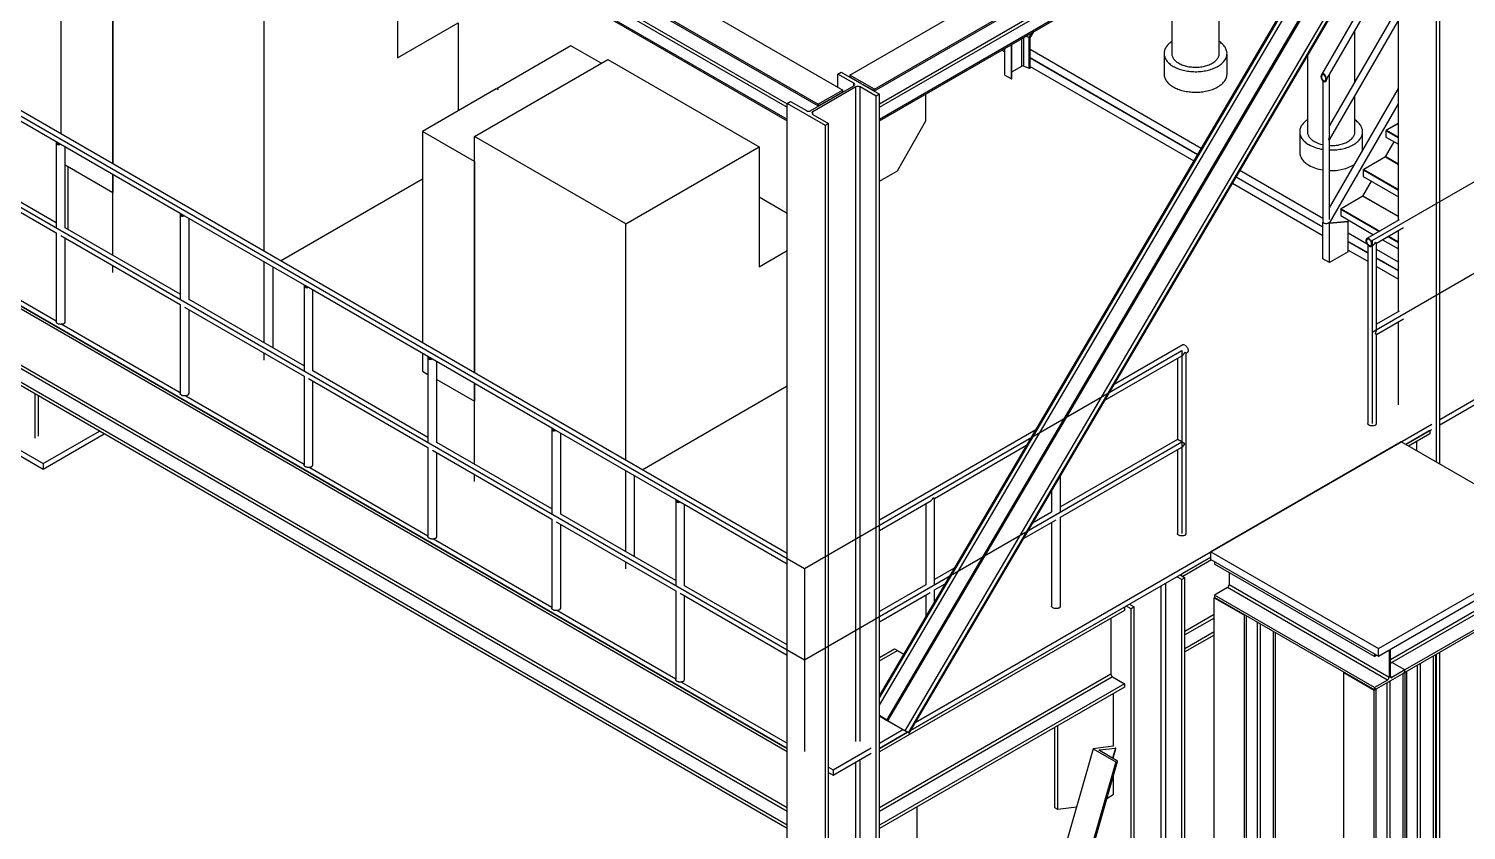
# Model space of a CAD drawing. Header units: inches. Extents: x 5 to 1254, y 17 to 852.
# Drawn here: x 278 to 547.8, y 346 to 496.3 of the extents above; entities that cross this region are included whole.
import ezdxf

# ---------------------------------------------------------------- set-up
doc = ezdxf.new("R2010")
doc.units = ezdxf.units.IN
doc.header["$LTSCALE"] = 13.5
doc.header["$MEASUREMENT"] = 0

msp = doc.modelspace()

# ---------------------------------------------------------------- linework, layer by layer
at = {"color": 7, "linetype": 'Continuous', "lineweight": 25}
for p, q in [((168.77, 636.07), (430.75, 484.83)), ((164.18, 633.42), (426.15, 482.18)), ((164.18, 633.09), (426.15, 481.86)), ((166.39, 628.87), (420.34, 482.27)), ((165.07, 626.76), (420.34, 479.39)), ((165.07, 626.43), (420.34, 479.06)), ((166.11, 628.38), (420.34, 481.61)), ((432.1, 487.65), (536, 547.63)), ((420.34, 397.88), (168.51, 543.26)), ((436.69, 485), (540.59, 544.98)), ((436.69, 484.67), (540.59, 544.65)), ((542.23, 415), (542.23, 544.44)), ((542.84, 414.65), (542.84, 544.79)), ((437.63, 482.27), (538.38, 540.43)), ((437.63, 481.61), (538.67, 539.94)), ((437.63, 479.39), (540.59, 538.83)), ((437.63, 479.06), (540.59, 538.5)), ((437.63, 369.44), (535.04, 534.94)), ((437.63, 370.81), (534.14, 534.78)), ((437.63, 371.21), (533.78, 534.57)), ((439.03, 366.62), (537.29, 533.57)), ((439.25, 366.49), (537.52, 533.43)), ((442.48, 364.63), (540.74, 531.57)), ((443.08, 364.27), (541.34, 531.22)), ((443.2, 364.2), (541.47, 531.14)), ((535.07, 460.4), (535.07, 520.27)), ((284, 516.27), (284, 476.6)), ((501.44, 491.7), (501.44, 515.9)), ((293.74, 470.97), (293.74, 515.31)), ((347.19, 513.38), (347.19, 490.87)), ((535.07, 512.77), (520.66, 487.81)), ((293.74, 510.65), (293.74, 470.97)), ((492.52, 510.75), (492.52, 491.7)), ((522.15, 487.77), (535.07, 510.14)), ((165.07, 508.65), (420.34, 361.29)), ((420.34, 361.29), (165.07, 508.65)), ((420.34, 360.67), (165.07, 508.04)), ((535.07, 500.52), (522.16, 478.17)), ((420.34, 350.16), (166.32, 496.8)), ((322.14, 454.58), (322.14, 498.91)), ((347.19, 490.87), (358.55, 497.43)), ((358.55, 497.43), (358.55, 480.93)), ((522.15, 475.52), (535.07, 497.89)), ((420.34, 346.91), (165.07, 494.28)), ((420.34, 349.5), (166.03, 496.31)), ((464.35, 489.33), (464.35, 494.49)), ((464.73, 489.34), (464.73, 494.71)), ((465.16, 494.96), (465.74, 494.68)), ((465.74, 494.68), (465.16, 494.96)), ((465.74, 494.68), (466.27, 495.6)), ((465.74, 488.93), (465.74, 494.68)), ((465.88, 494.65), (466.5, 495.73)), ((465.88, 494.65), (465.95, 494.66)), ((465.95, 494.66), (465.88, 494.65)), ((465.88, 488.93), (465.88, 494.65)), ((465.95, 494.66), (466.6, 495.79)), ((465.95, 488.97), (465.95, 494.66)), ((526.9, 486.36), (526.9, 495.98)), ((420.34, 346.3), (165.07, 493.67)), ((379.72, 493.15), (365.87, 485.16)), ((385.42, 489.86), (379.72, 493.15)), ((460.64, 492.35), (461.18, 492.04)), ((461.18, 487.65), (461.18, 492.66)), ((462.41, 486.93), (462.41, 493.37)), ((462.48, 486.97), (462.48, 493.41)), ((462.51, 487.02), (462.51, 493.43)), ((498.07, 473.9), (465.95, 492.44)), ((491.08, 491.7), (491.08, 487.84)), ((502.89, 487.84), (502.89, 491.7)), ((517.98, 491.24), (517.98, 477.01)), ((361.62, 476.12), (386.68, 490.58)), ((386.68, 490.58), (415.07, 474.19)), ((462.51, 488.26), (464.35, 489.33)), ((464.73, 489.34), (465.74, 488.93)), ((465.88, 488.93), (465.95, 488.97)), ((465.95, 490.92), (497.4, 472.76)), ((497.35, 472.68), (465.95, 490.81)), ((465.95, 489.29), (496.68, 471.55)), ((260.7, 488.12), (283.13, 475.18)), ((429.86, 487.84), (430.46, 488.19)), ((432.83, 486.12), (429.86, 487.84)), ((429.86, 485.35), (429.86, 487.84)), ((430.46, 488.19), (437.63, 484.05)), ((432.1, 487.65), (432.1, 487.32)), ((436.69, 485), (432.1, 487.65)), ((432.1, 487.32), (434.03, 486.21)), ((432.83, 485.63), (432.83, 486.12)), ((434.7, 485.74), (434.77, 485.78)), ((434.77, 485.78), (436.69, 484.67)), ((461.18, 487.65), (462.41, 486.93)), ((462.41, 486.93), (462.48, 486.97)), ((520.85, 486.57), (520.85, 460.2)), ((521.42, 486.5), (521.62, 486.84)), ((522.16, 476.63), (522.16, 487.78)), ((365.73, 485.08), (351.88, 477.08)), ((366.01, 484.92), (365.73, 485.08)), ((366.15, 485), (365.87, 485.16)), ((365.87, 485.16), (365.87, 485)), ((366.01, 484.92), (366.15, 485)), ((424.77, 480.98), (432.83, 485.63)), ((433.2, 485.42), (425.13, 480.77)), ((430.75, 484.83), (426.15, 482.18)), ((428.82, 483.39), (430.75, 484.51)), ((429.86, 483.91), (429.86, 483.99)), ((430.75, 484.51), (430.75, 484.83)), ((433.2, 362.64), (433.2, 485.42)), ((437.02, 483.7), (434.04, 485.42)), ((434.04, 362.64), (434.04, 485.42)), ((436.69, 484.67), (436.69, 485)), ((437.63, 484.05), (437.02, 483.7)), ((437.02, 206.97), (437.02, 483.7)), ((437.63, 207.32), (437.63, 484.05)), ((446.33, 479.08), (446.33, 484.09)), ((522.16, 462.77), (535.07, 485.12)), ((526.9, 477.01), (526.9, 483.73)), ((420.34, 482.35), (420.95, 482.7)), ((420.34, 205.61), (420.34, 482.35)), ((427.51, 478.21), (420.34, 482.35)), ((420.95, 482.7), (423.93, 480.98)), ((425.13, 480.28), (425.13, 480.77)), ((426.15, 481.86), (428.08, 482.97)), ((426.15, 482.18), (426.15, 481.86)), ((428.08, 482.97), (428.15, 482.93)), ((522.13, 459.84), (535.07, 482.26)), ((425.13, 480.28), (428.11, 478.56)), ((428.11, 478.56), (427.51, 478.21)), ((427.51, 201.48), (427.51, 478.21)), ((428.11, 201.83), (428.11, 478.56)), ((441.03, 469.69), (446.33, 479.08)), ((535.07, 478.61), (532.79, 477.29)), ((535.07, 478.59), (532.82, 477.29)), ((283.13, 475.18), (283.13, 458.99)), ((283.13, 475.18), (283.96, 474.7)), ((361.62, 471.46), (351.88, 477.08)), ((351.88, 477.08), (351.88, 437.41)), ((390.02, 459.73), (361.62, 476.12)), ((361.62, 431.78), (361.62, 476.12)), ((516.53, 477.01), (516.53, 473.15)), ((522.16, 460.58), (522.16, 475.54)), ((528.34, 473.47), (528.34, 477.01)), ((532.65, 472.3), (534.28, 475.11)), ((532.73, 477.24), (532.75, 477.26)), ((532.73, 477.24), (532.73, 476.01)), ((532.73, 477.24), (532.77, 477.22)), ((532.73, 476.01), (535.07, 474.66)), ((532.75, 477.26), (532.78, 477.24)), ((532.77, 477.24), (532.77, 477.27)), ((532.79, 477.26), (532.77, 477.27)), ((532.77, 477.22), (535.07, 475.9)), ((532.82, 477.29), (535.07, 475.99)), ((283.13, 459.95), (261.53, 472.42)), ((283.96, 474.7), (306.39, 461.75)), ((284.79, 458.99), (284.79, 474.22)), ((390.02, 459.73), (415.07, 474.19)), ((415.07, 474.19), (415.07, 451.69)), ((532.63, 472.3), (528.54, 469.93)), ((532.66, 472.29), (528.57, 469.93)), ((532.66, 472.29), (535.07, 470.9)), ((535.07, 470.92), (532.69, 472.3)), ((260.7, 470.98), (283.13, 458.03)), ((284.79, 470.81), (293.74, 465.64)), ((285.39, 458.65), (285.39, 470.46)), ((361.62, 471.46), (361.62, 431.78)), ((437.63, 467.73), (441.03, 469.69)), ((520.85, 460.75), (505.31, 469.72)), ((528.48, 469.88), (528.5, 469.89)), ((528.48, 469.88), (528.48, 468.64)), ((528.48, 469.88), (528.52, 469.86)), ((528.5, 469.89), (528.53, 469.88)), ((528.52, 469.88), (528.52, 469.91)), ((528.54, 469.9), (528.52, 469.91)), ((528.52, 469.86), (535.07, 466.08)), ((528.57, 469.93), (535.07, 466.18)), ((293.74, 469.05), (293.74, 465.64)), ((293.74, 453.82), (293.74, 469.05)), ((325.22, 452.8), (351.88, 468.18)), ((503.93, 467.36), (520.89, 457.57)), ((520.89, 459.09), (504.59, 468.5)), ((504.64, 468.58), (520.89, 459.21)), ((528.4, 464.94), (530.03, 467.75)), ((528.48, 468.64), (535.07, 464.84)), ((415.07, 464.8), (420.34, 461.76)), ((528.38, 464.94), (524.29, 462.57)), ((528.41, 464.93), (524.32, 462.57)), ((528.41, 464.93), (535.07, 461.09)), ((535.07, 461.11), (528.44, 464.94)), ((306.39, 461.75), (306.39, 445.56)), ((306.39, 461.75), (307.22, 461.27)), ((524.23, 462.52), (524.25, 462.53)), ((524.23, 462.52), (524.23, 461.28)), ((524.23, 462.52), (524.27, 462.5)), ((524.25, 462.53), (524.28, 462.52)), ((524.27, 462.52), (524.27, 462.55)), ((524.29, 462.54), (524.27, 462.55)), ((524.27, 462.5), (531.49, 458.33)), ((524.32, 462.57), (531.57, 458.38)), ((306.39, 446.52), (284.79, 458.99)), ((307.22, 461.27), (329.64, 448.33)), ((308.05, 445.56), (308.05, 460.8)), ((390.02, 415.39), (390.02, 459.73)), ((520.89, 453.18), (520.89, 460.07)), ((521.97, 459.93), (522.13, 459.84)), ((522.13, 459.84), (521.97, 459.93)), ((522.13, 459.84), (525.66, 460.19)), ((525.66, 460.19), (522.13, 459.84)), ((522.13, 452.46), (522.13, 459.84)), ((524.23, 461.28), (530.42, 457.71)), ((525.66, 460.19), (525.78, 460.39)), ((525.66, 454.5), (525.66, 460.19)), ((535.22, 460.48), (529.14, 456.98)), ((530.98, 456.12), (536.05, 459.04)), ((283.13, 458.03), (283.13, 441.36)), ((283.96, 457.55), (306.39, 444.61)), ((284.79, 441.36), (284.79, 457.07)), ((529.2, 455.92), (525.66, 457.97)), ((525.66, 456.45), (529.32, 454.34)), ((529.32, 454.23), (525.66, 456.34)), ((530.98, 439.93), (530.98, 456.12)), ((532.08, 456.75), (535.07, 455.03)), ((533.15, 457.37), (535.07, 456.27)), ((533.23, 457.42), (535.07, 456.36)), ((535.07, 443.25), (535.07, 458.48)), ((260.94, 454.33), (283.13, 441.52)), ((415.07, 451.69), (420.34, 454.73)), ((525.66, 454.5), (522.13, 452.46)), ((525.66, 454.82), (529.32, 452.71)), ((529.32, 455.78), (529.32, 422.3)), ((529.97, 455.54), (530.15, 455.64)), ((535.07, 452.54), (530.98, 454.9)), ((530.98, 453.38), (535.07, 451.02)), ((293.74, 450.59), (293.74, 451.91)), ((322.14, 437.43), (322.14, 452.66)), ((323.81, 436.47), (323.81, 451.7)), ((522.13, 452.46), (520.89, 453.18)), ((535.07, 450.9), (530.98, 453.27)), ((530.98, 451.75), (535.07, 449.39)), ((329.64, 448.33), (329.64, 432.14)), ((329.64, 448.33), (330.47, 447.85)), ((329.64, 433.1), (308.05, 445.56)), ((330.47, 447.85), (352.9, 434.9)), ((331.3, 432.14), (331.3, 447.37)), ((306.39, 444.61), (306.39, 427.94)), ((307.22, 444.13), (329.64, 431.18)), ((308.05, 427.94), (308.05, 443.65)), ((535.22, 443.33), (530.98, 440.89)), ((284.19, 440.9), (306.39, 428.09)), ((530.98, 438.97), (536.05, 441.9)), ((535.07, 425.79), (535.07, 441.33)), ((530.98, 422.3), (530.98, 438.97)), ((322.14, 434.19), (322.14, 435.51)), ((351.88, 435.49), (351.88, 432.08)), ((352.9, 434.9), (352.9, 418.71)), ((352.9, 434.9), (353.73, 434.42)), ((479.97, 426.67), (494.41, 435.01)), ((494.58, 437.02), (481.68, 429.58)), ((493.58, 434.53), (493.58, 419.3)), ((493.58, 434.53), (493.58, 419.3)), ((495.24, 435.49), (495.41, 435.59)), ((495.24, 401.67), (495.24, 435.49)), ((495.24, 401.67), (495.24, 435.49)), ((352.9, 419.67), (331.3, 432.14)), ((351.88, 432.08), (352.9, 431.49)), ((353.73, 434.42), (376.15, 421.48)), ((354.56, 418.71), (354.56, 433.95)), ((329.64, 431.18), (329.64, 414.51)), ((330.47, 430.7), (352.9, 417.76)), ((331.3, 414.51), (331.3, 430.22)), ((354.56, 430.53), (361.62, 426.45)), ((361.62, 429.87), (361.62, 426.45)), ((361.62, 414.64), (361.62, 429.87)), ((393.1, 413.61), (420.34, 429.33)), ((279.19, 419.56), (279.19, 427.79)), ((279.79, 419.91), (279.79, 427.44)), ((307.45, 427.48), (329.64, 414.67)), ((542.84, 423.04), (550.85, 427.67)), ((542.84, 422.02), (550.85, 426.65)), ((263.7, 424.55), (280.67, 414.75)), ((263.7, 423.53), (280.67, 413.73)), ((376.15, 421.48), (376.15, 405.29)), ((376.15, 421.48), (376.98, 421)), ((376.98, 421), (399.41, 408.05)), ((466.98, 421.09), (437.63, 404.14)), ((444.38, 366.21), (541.33, 422.18)), ((536.45, 418.34), (541.33, 421.16)), ((540.98, 420.95), (536.45, 418.34)), ((540.98, 420.95), (540.98, 420.34)), ((280.67, 414.75), (291.22, 420.84)), ((280.67, 413.73), (292.1, 420.33)), ((376.15, 406.25), (354.56, 418.71)), ((377.81, 405.29), (377.81, 420.52)), ((493.58, 419.3), (471.63, 406.62)), ((535.57, 418.85), (499.83, 398.22)), ((567.03, 400.68), (535.57, 418.85)), ((540.98, 420.34), (536.98, 418.03)), ((538.46, 418.88), (538.46, 417.18)), ((352.9, 417.76), (352.9, 401.09)), ((353.73, 417.28), (376.15, 404.33)), ((354.56, 401.09), (354.56, 416.8)), ((448.01, 408.22), (465.28, 418.19)), ((471.63, 404.71), (494.41, 417.86)), ((493.58, 417.38), (493.58, 401.67)), ((493.58, 417.38), (493.58, 401.67)), ((280.67, 414.75), (280.67, 413.73)), ((330.71, 414.05), (352.9, 401.24)), ((390.02, 398.24), (390.02, 413.47)), ((361.62, 411.4), (361.62, 412.72)), ((391.69, 397.28), (391.69, 412.51)), ((471.63, 405.67), (471.63, 412.49)), ((399.41, 408.05), (399.41, 391.86)), ((399.41, 408.05), (400.24, 407.57)), ((400.24, 407.57), (420.34, 395.97)), ((437.63, 402.23), (447.18, 407.74)), ((448.01, 392.03), (448.01, 408.22)), ((469.97, 409.67), (469.97, 405.67)), ((399.41, 392.82), (377.81, 405.29)), ((401.07, 391.86), (401.07, 407.1)), ((446.35, 407.26), (446.35, 392.03)), ((469.97, 405.67), (466.4, 403.6)), ((376.15, 404.33), (376.15, 387.66)), ((376.98, 403.85), (399.41, 390.91)), ((377.81, 387.66), (377.81, 403.37)), ((464.69, 400.7), (470.8, 404.23)), ((469.97, 403.75), (469.97, 388.04)), ((471.63, 388.04), (471.63, 404.71)), ((353.96, 400.63), (376.15, 387.82)), ((531.3, 380.05), (567.03, 400.68)), ((443.47, 364.66), (499.83, 397.2)), ((499.83, 397.2), (494.44, 394.09)), ((500.01, 396.69), (494.62, 393.58)), ((499.83, 398.22), (531.3, 380.05)), ((499.83, 396.79), (499.83, 398.22)), ((499.83, 396.79), (531.3, 378.62)), ((531.3, 378.62), (567.03, 399.25)), ((390.02, 395.01), (390.02, 396.33)), ((451.7, 395.12), (448.01, 392.99)), ((494.44, 393.68), (494.44, 394.09)), ((500.54, 396.38), (500.54, 395.92)), ((530.59, 378.58), (500.54, 395.92)), ((503.27, 394.35), (503.27, 392)), ((420.34, 380.74), (401.07, 391.86)), ((446.35, 392.03), (437.63, 387)), ((448.01, 391.07), (449.99, 392.21)), ((490.56, 241.8), (490.56, 391.84)), ((491.41, 241.8), (491.41, 392.33)), ((494.38, 393.02), (493.49, 393.53)), ((494.09, 393.88), (494.99, 393.36)), ((494.99, 393.36), (494.38, 393.02)), ((494.38, 240.09), (494.38, 393.02)), ((494.99, 240.43), (494.99, 393.36)), ((502.98, 391.51), (500.54, 390.1)), ((533.04, 374.16), (502.98, 391.51)), ((533.32, 374.65), (503.27, 392)), ((560.64, 393.58), (533.57, 377.95)), ((558.2, 391.51), (533.86, 377.46)), ((399.41, 390.91), (399.41, 374.24)), ((400.24, 390.43), (420.34, 378.82)), ((401.07, 374.24), (401.07, 389.95)), ((437.63, 385.08), (447.18, 390.59)), ((446.35, 390.12), (446.35, 386.04)), ((448.01, 388.86), (448.01, 391.07)), ((500.48, 389.61), (500.54, 389.64)), ((500.48, 389.61), (506.18, 386.31)), ((500.48, 243.54), (500.48, 389.61)), ((530.59, 372.75), (500.54, 390.1)), ((500.54, 390.1), (500.54, 389.64)), ((530.59, 372.3), (500.54, 389.64)), ((560.64, 390.1), (536.3, 376.05)), ((560.64, 389.64), (536.3, 375.59)), ((377.22, 387.2), (399.41, 374.39)), ((483.62, 387.22), (437.63, 360.67)), ((483.62, 387.84), (443.47, 364.66)), ((483.62, 387.84), (483.62, 387.22)), ((484.87, 387.52), (483.97, 388.04)), ((484.58, 388.39), (485.47, 387.87)), ((485.47, 387.87), (484.87, 387.52)), ((484.87, 234.59), (484.87, 387.52)), ((485.47, 234.94), (485.47, 387.87)), ((500.48, 386.44), (494.99, 383.27)), ((506.18, 386.31), (506.25, 386.35)), ((506.18, 240.24), (506.18, 386.31)), ((506.58, 240.47), (506.58, 386.16)), ((481.09, 385.77), (481.09, 375.25)), ((500.48, 385.79), (494.99, 382.62)), ((500.48, 383.2), (494.99, 380.03)), ((508.61, 244.79), (508.61, 384.99)), ((509.18, 244.79), (509.18, 384.66)), ((511.62, 243.38), (511.62, 383.25)), ((500.48, 382.59), (494.99, 379.42)), ((512.02, 243.61), (512.02, 383.02)), ((437.63, 378.37), (440.5, 380.02)), ((437.63, 377.76), (441.03, 379.72)), ((440.5, 380.02), (441.03, 379.72)), ((441.03, 379.72), (442.2, 378.99)), ((530.59, 379.03), (530.59, 378.58)), ((530.59, 378.58), (530.99, 378.8)), ((531.3, 378.62), (531.3, 380.05)), ((533.32, 379.79), (533.32, 374.65)), ((533.57, 374.8), (533.57, 379.94)), ((541.67, 260.73), (541.67, 378.69)), ((542.07, 260.96), (542.07, 378.92)), ((542.23, 267.71), (542.23, 379.02)), ((542.84, 268.06), (542.84, 379.36)), ((481.09, 375.25), (437.63, 350.16)), ((524.89, 375.59), (524.82, 375.55)), ((524.82, 229.48), (524.82, 375.55)), ((524.82, 375.55), (530.53, 372.26)), ((530.59, 372.3), (536.3, 375.59)), ((533.86, 377.46), (533.57, 377.29)), ((536.3, 376.05), (533.86, 377.46)), ((536.3, 376.05), (533.86, 377.46)), ((536.3, 376.05), (533.86, 374.64)), ((536.36, 375.63), (535.97, 375.4)), ((535.97, 229.33), (535.97, 375.4)), ((536.3, 375.59), (536.3, 376.05)), ((536.3, 375.59), (536.3, 376.05)), ((536.36, 229.56), (536.36, 375.63)), ((536.63, 257.82), (536.63, 375.78)), ((538.66, 262.14), (538.66, 376.96)), ((539.23, 262.14), (539.23, 377.28)), ((400.47, 373.78), (420.34, 362.31)), ((481.38, 374.76), (437.63, 349.5)), ((483.62, 373.47), (437.63, 346.91)), ((483.62, 372.85), (437.63, 346.3)), ((481.38, 374.76), (483.62, 373.47)), ((483.62, 373.47), (483.62, 372.85)), ((530.92, 372.49), (530.53, 372.26)), ((533.04, 374.16), (530.59, 372.75)), ((530.59, 372.75), (530.59, 372.3)), ((530.92, 226.42), (530.92, 372.49)), ((532.96, 230.74), (532.96, 373.66)), ((533.52, 230.74), (533.52, 373.99)), ((533.86, 374.64), (533.57, 374.8)), ((481.55, 371.66), (481.55, 361.72)), ((530.53, 226.19), (530.53, 372.26)), ((439.03, 366.62), (437.63, 367.48)), ((437.63, 367.46), (438.96, 366.65)), ((437.63, 362.31), (442.05, 364.86)), ((437.63, 361.29), (442.93, 364.35)), ((442.93, 364.35), (437.63, 361.29)), ((438.96, 366.65), (443.2, 364.2)), ((442.48, 364.63), (439.25, 366.49)), ((470.59, 350.16), (470.59, 365.33)), ((471.12, 349.86), (471.12, 365.64)), ((443.2, 364.2), (443.08, 364.27)), ((481.55, 361.72), (477.78, 361.27)), ((428.98, 357.32), (436.12, 361.44)), ((428.98, 356.3), (436.12, 360.42)), ((434.04, 208.69), (434.04, 359.22)), ((477.78, 361.27), (438.08, 222.42)), ((442.61, 220.06), (482.32, 358.9)), ((477.78, 361.27), (482.02, 358.82)), ((478.93, 361.04), (478.91, 360.96)), ((478.93, 361.04), (481.93, 361.4)), ((482.16, 359.08), (478.94, 360.94)), ((481.93, 361.4), (481.39, 359.53)), ((481.49, 359.47), (482.01, 361.3)), ((481.55, 359.7), (481.55, 359.43)), ((428.11, 357.82), (428.98, 357.32)), ((428.11, 356.8), (428.98, 356.3)), ((428.98, 357.32), (428.98, 356.3)), ((433.2, 208.69), (433.2, 358.73)), ((482.02, 358.82), (442.32, 219.97)), ((482.19, 358.84), (442.49, 219.99)), ((481.55, 356.23), (481.55, 352.61)), ((482.02, 358.82), (482.19, 358.84)), ((481.55, 352.61), (480.31, 351.9)), ((444.74, 334.62), (444.74, 350.41)), ((471.12, 349.86), (470.59, 350.16)), ((474.65, 350.3), (471.12, 349.86))]:
    msp.add_line(p, q, dxfattribs=at)
at = {"color": 7, "linetype": 'Continuous'}
for p, q in [((167.68, 542.78), (423.56, 395.07)), ((167.68, 525.64), (423.56, 377.92)), ((530.15, 456.6), (593.28, 493.04)), ((530.15, 439.45), (593.28, 475.89)), ((530.15, 456.6), (530.15, 422.3)), ((423.56, 395.07), (494.41, 435.97)), ((494.41, 435.97), (494.41, 401.67)), ((423.56, 377.92), (494.41, 418.82)), ((423.56, 395.07), (423.56, 360.77))]:
    msp.add_line(p, q, dxfattribs=at)
at = {"color": 7, "linetype": 'Continuous', "lineweight": 25, "flags": 128}
for points in [[(492.52, 493.94), (492.52, 493.93), (492.33, 493.8), (492.16, 493.67), (492, 493.53), (491.86, 493.39), (491.72, 493.25), (491.6, 493.1), (491.49, 492.95), (491.39, 492.79), (491.3, 492.64), (491.23, 492.48), (491.17, 492.32), (491.13, 492.15), (491.1, 491.99), (491.08, 491.82), (491.08, 491.66), (491.09, 491.5), (491.11, 491.33), (491.15, 491.17), (491.2, 491.01), (491.27, 490.85), (491.34, 490.69), (491.44, 490.53), (491.54, 490.38), (491.66, 490.23), (491.79, 490.08), (491.93, 489.94), (492.08, 489.8), (492.25, 489.66), (492.42, 489.53), (492.61, 489.41), (492.81, 489.29)], [(492.81, 489.29), (493.01, 489.18), (493.23, 489.07), (493.45, 488.97), (493.69, 488.87), (493.93, 488.78), (494.18, 488.7), (494.43, 488.63), (494.69, 488.56), (494.96, 488.5), (495.23, 488.45), (495.5, 488.4), (495.78, 488.36), (496.06, 488.33), (496.34, 488.31), (496.63, 488.3), (496.91, 488.29), (497.2, 488.29), (497.48, 488.3), (497.77, 488.32), (498.05, 488.35), (498.33, 488.38), (498.6, 488.42), (498.88, 488.47), (499.14, 488.53), (499.41, 488.59), (499.66, 488.66), (499.92, 488.74), (500.16, 488.83), (500.4, 488.92), (500.62, 489.02), (500.85, 489.12), (501.06, 489.23), (501.26, 489.35), (501.45, 489.47), (501.63, 489.6), (501.8, 489.73), (501.96, 489.87), (502.11, 490.01), (502.24, 490.15), (502.37, 490.3), (502.48, 490.45), (502.58, 490.61), (502.66, 490.77), (502.73, 490.93), (502.79, 491.09), (502.84, 491.25), (502.87, 491.41), (502.88, 491.58), (502.89, 491.74), (502.88, 491.91), (502.85, 492.07), (502.82, 492.23), (502.76, 492.4), (502.7, 492.56), (502.62, 492.72), (502.53, 492.87), (502.43, 493.02), (502.31, 493.18), (502.18, 493.32), (502.04, 493.46), (501.88, 493.6), (501.72, 493.74), (501.54, 493.87), (501.44, 493.94)], [(492.52, 491.7), (492.52, 491.68), (492.53, 491.54), (492.56, 491.4), (492.59, 491.26), (492.64, 491.12), (492.7, 490.98), (492.78, 490.84), (492.87, 490.71), (492.97, 490.58), (493.09, 490.45), (493.21, 490.33), (493.35, 490.21), (493.5, 490.09), (493.66, 489.99), (493.83, 489.88)], [(493.83, 489.88), (494.01, 489.78), (494.2, 489.69), (494.4, 489.6), (494.6, 489.52), (494.82, 489.45), (495.04, 489.39), (495.26, 489.33), (495.49, 489.28), (495.73, 489.23), (495.97, 489.19), (496.21, 489.17), (496.46, 489.15), (496.7, 489.13), (496.95, 489.13), (497.2, 489.13), (497.45, 489.14), (497.69, 489.16), (497.94, 489.19), (498.18, 489.22), (498.41, 489.26), (498.65, 489.31), (498.87, 489.37), (499.09, 489.43), (499.31, 489.51), (499.52, 489.58), (499.72, 489.67), (499.91, 489.76), (500.09, 489.86), (500.26, 489.96), (500.43, 490.07), (500.58, 490.18), (500.72, 490.3), (500.85, 490.42), (500.97, 490.55), (501.07, 490.68), (501.16, 490.81), (501.24, 490.94), (501.31, 491.08), (501.36, 491.22), (501.4, 491.36), (501.43, 491.5), (501.44, 491.65), (501.44, 491.7)], [(491.08, 487.84), (491.08, 487.8), (491.09, 487.64), (491.11, 487.47), (491.15, 487.31), (491.2, 487.15), (491.27, 486.99), (491.34, 486.83), (491.44, 486.67), (491.54, 486.52), (491.66, 486.37), (491.79, 486.22), (491.93, 486.08), (492.08, 485.94), (492.25, 485.81), (492.42, 485.68), (492.61, 485.55), (492.81, 485.43)], [(492.81, 485.43), (493.01, 485.32), (493.23, 485.21), (493.45, 485.11), (493.69, 485.01), (493.93, 484.93), (494.18, 484.84), (494.43, 484.77), (494.69, 484.7), (494.96, 484.64), (495.23, 484.59), (495.5, 484.54), (495.78, 484.51), (496.06, 484.48), (496.34, 484.45), (496.63, 484.44), (496.91, 484.43), (497.2, 484.44), (497.48, 484.45), (497.77, 484.46), (498.05, 484.49), (498.33, 484.52), (498.6, 484.57), (498.88, 484.61), (499.14, 484.67), (499.41, 484.73), (499.66, 484.81), (499.92, 484.88), (500.16, 484.97), (500.4, 485.06), (500.62, 485.16), (500.85, 485.26), (501.06, 485.38), (501.26, 485.49), (501.45, 485.61), (501.63, 485.74), (501.8, 485.87), (501.96, 486.01), (502.11, 486.15), (502.24, 486.3), (502.37, 486.44), (502.48, 486.6), (502.58, 486.75), (502.66, 486.91), (502.73, 487.07), (502.79, 487.23), (502.84, 487.39), (502.87, 487.56), (502.88, 487.72), (502.89, 487.84)], [(517.98, 479.24), (517.97, 479.24), (517.79, 479.11), (517.62, 478.98), (517.46, 478.84), (517.31, 478.7), (517.18, 478.55), (517.05, 478.41), (516.94, 478.25), (516.84, 478.1), (516.76, 477.94), (516.69, 477.78), (516.63, 477.62), (516.59, 477.46), (516.55, 477.29), (516.54, 477.13), (516.53, 476.96), (516.54, 476.8), (516.57, 476.64), (516.61, 476.47), (516.66, 476.31), (516.72, 476.15), (516.8, 475.99), (516.89, 475.84), (517, 475.68), (517.11, 475.53), (517.24, 475.39), (517.38, 475.24), (517.54, 475.1), (517.7, 474.97), (517.88, 474.84), (518.07, 474.71), (518.26, 474.6)], [(522.16, 473.6), (522.37, 473.6), (522.65, 473.6), (522.94, 473.61), (523.22, 473.63), (523.5, 473.65), (523.78, 473.69), (524.06, 473.73), (524.33, 473.78), (524.6, 473.83), (524.86, 473.9), (525.12, 473.97), (525.37, 474.05), (525.62, 474.13), (525.85, 474.22), (526.08, 474.32), (526.3, 474.43), (526.51, 474.54), (526.71, 474.65), (526.91, 474.78), (527.09, 474.9), (527.26, 475.04), (527.42, 475.17), (527.56, 475.31), (527.7, 475.46), (527.82, 475.61), (527.93, 475.76), (528.03, 475.91), (528.12, 476.07), (528.19, 476.23), (528.25, 476.39), (528.29, 476.55), (528.32, 476.72), (528.34, 476.88), (528.34, 477.05), (528.33, 477.21), (528.31, 477.38), (528.27, 477.54), (528.22, 477.7), (528.16, 477.86), (528.08, 478.02), (527.99, 478.18), (527.88, 478.33), (527.76, 478.48), (527.63, 478.63), (527.49, 478.77), (527.34, 478.91), (527.17, 479.04), (527, 479.17), (526.9, 479.24)], [(517.98, 477.01), (517.98, 476.99), (517.99, 476.85), (518.01, 476.7), (518.05, 476.56), (518.1, 476.42), (518.16, 476.28), (518.24, 476.15), (518.33, 476.01), (518.43, 475.88), (518.54, 475.76), (518.67, 475.63), (518.81, 475.51), (518.96, 475.4), (519.12, 475.29), (519.29, 475.19)], [(522.16, 474.44), (522.41, 474.43), (522.66, 474.44), (522.9, 474.45), (523.15, 474.46), (523.39, 474.49), (523.63, 474.53), (523.87, 474.57), (524.1, 474.62), (524.33, 474.67), (524.55, 474.74), (524.77, 474.81), (524.97, 474.89), (525.17, 474.97), (525.36, 475.06), (525.55, 475.16), (525.72, 475.26), (525.88, 475.37), (526.03, 475.48), (526.18, 475.6), (526.31, 475.72), (526.42, 475.85), (526.53, 475.98), (526.62, 476.11), (526.7, 476.25), (526.77, 476.39), (526.82, 476.53), (526.86, 476.67), (526.88, 476.81), (526.9, 476.95), (526.9, 477.01)], [(516.53, 473.15), (516.53, 473.11), (516.54, 472.94), (516.57, 472.78), (516.61, 472.61), (516.66, 472.45), (516.72, 472.29), (516.8, 472.13), (516.89, 471.98), (517, 471.82), (517.11, 471.67), (517.24, 471.53), (517.38, 471.38), (517.54, 471.25), (517.7, 471.11), (517.88, 470.98), (518.07, 470.86), (518.26, 470.74)], [(520.85, 460.2), (520.85, 460.19), (520.86, 460.14), (520.88, 460.08), (520.92, 460.03), (520.96, 459.98), (521.02, 459.94), (521.1, 459.9), (521.17, 459.87), (521.26, 459.85), (521.35, 459.83), (521.45, 459.82), (521.54, 459.82), (521.64, 459.83), (521.73, 459.84), (521.82, 459.86), (521.9, 459.89), (521.97, 459.93)], [(529.56, 455.58), (529.64, 455.54), (529.71, 455.51), (529.78, 455.5), (529.85, 455.5), (529.92, 455.51), (529.97, 455.54), (530.02, 455.58), (530.07, 455.62), (530.1, 455.68), (530.13, 455.75), (530.14, 455.83), (530.15, 455.92), (530.14, 456.01), (530.13, 456.1), (530.1, 456.2), (530.07, 456.3), (530.02, 456.4), (529.97, 456.5), (529.92, 456.59), (529.85, 456.67), (529.78, 456.75), (529.71, 456.82), (529.64, 456.88), (529.56, 456.93), (529.48, 456.97), (529.41, 457), (529.33, 457.01), (529.27, 457.01), (529.2, 457), (529.14, 456.98), (529.09, 456.94), (529.05, 456.89), (529.02, 456.83), (528.99, 456.76), (528.98, 456.68), (528.97, 456.6), (528.98, 456.5), (528.99, 456.41), (529.02, 456.31), (529.05, 456.21), (529.09, 456.11), (529.14, 456.02), (529.2, 455.93), (529.27, 455.84), (529.33, 455.76), (529.41, 455.69), (529.48, 455.63), (529.56, 455.58)], [(529.56, 455.69), (529.63, 455.66), (529.7, 455.64), (529.76, 455.63), (529.82, 455.63), (529.88, 455.65), (529.93, 455.67), (529.97, 455.71), (530, 455.77), (530.03, 455.83), (530.04, 455.9), (530.05, 455.97), (530.04, 456.06), (530.03, 456.14), (530, 456.23), (529.97, 456.32), (529.93, 456.41), (529.88, 456.5), (529.82, 456.58), (529.76, 456.65), (529.7, 456.72), (529.63, 456.77), (529.56, 456.82), (529.49, 456.85), (529.42, 456.88), (529.36, 456.89), (529.3, 456.88), (529.24, 456.87), (529.19, 456.84), (529.15, 456.8), (529.12, 456.75), (529.09, 456.69), (529.08, 456.62), (529.07, 456.54), (529.08, 456.46), (529.09, 456.37), (529.12, 456.28), (529.15, 456.19), (529.19, 456.1), (529.24, 456.02), (529.3, 455.93), (529.36, 455.86), (529.42, 455.8), (529.49, 455.74), (529.56, 455.69)], [(284.55, 441.02), (284.47, 440.98), (284.38, 440.95), (284.28, 440.92), (284.18, 440.9), (284.07, 440.89), (283.96, 440.88), (283.85, 440.89), (283.75, 440.9), (283.64, 440.92), (283.55, 440.95), (283.46, 440.98), (283.37, 441.02), (283.3, 441.07), (283.24, 441.12), (283.19, 441.18), (283.16, 441.24), (283.14, 441.3), (283.13, 441.36)], [(495, 436.98), (495.08, 436.93), (495.15, 436.87), (495.22, 436.8), (495.29, 436.72), (495.36, 436.64), (495.41, 436.55), (495.46, 436.45), (495.51, 436.35), (495.54, 436.25), (495.57, 436.15), (495.58, 436.06), (495.59, 435.97), (495.58, 435.88), (495.57, 435.8), (495.54, 435.73), (495.51, 435.67), (495.46, 435.62), (495.41, 435.59), (495.41, 435.59)], [(307.8, 427.6), (307.72, 427.56), (307.63, 427.52), (307.53, 427.5), (307.43, 427.48), (307.32, 427.46), (307.22, 427.46), (307.11, 427.46), (307, 427.48), (306.9, 427.5), (306.8, 427.52), (306.71, 427.56), (306.63, 427.6), (306.56, 427.65), (306.5, 427.7), (306.45, 427.75), (306.41, 427.81), (306.39, 427.88), (306.39, 427.94)], [(530.73, 421.96), (530.65, 421.92), (530.56, 421.89), (530.46, 421.86), (530.36, 421.84), (530.25, 421.83), (530.15, 421.82), (530.04, 421.83), (529.93, 421.84), (529.83, 421.86), (529.73, 421.89), (529.64, 421.92), (529.56, 421.96), (529.49, 422.01), (529.43, 422.06), (529.38, 422.12), (529.34, 422.18), (529.32, 422.24), (529.32, 422.3)], [(331.06, 414.17), (330.98, 414.13), (330.89, 414.1), (330.79, 414.07), (330.69, 414.05), (330.58, 414.04), (330.47, 414.03), (330.36, 414.04), (330.26, 414.05), (330.15, 414.07), (330.06, 414.1), (329.97, 414.13), (329.88, 414.17), (329.81, 414.22), (329.75, 414.27), (329.7, 414.33), (329.67, 414.39), (329.65, 414.45), (329.64, 414.51)], [(354.31, 400.75), (354.23, 400.71), (354.14, 400.67), (354.04, 400.65), (353.94, 400.63), (353.84, 400.61), (353.73, 400.61), (353.62, 400.61), (353.51, 400.63), (353.41, 400.65), (353.31, 400.67), (353.22, 400.71), (353.14, 400.75), (353.07, 400.8), (353.01, 400.85), (352.96, 400.9), (352.93, 400.96), (352.9, 401.03), (352.9, 401.09)], [(495, 401.33), (494.92, 401.29), (494.83, 401.26), (494.73, 401.23), (494.63, 401.21), (494.52, 401.2), (494.41, 401.19), (494.3, 401.2), (494.2, 401.21), (494.09, 401.23), (494, 401.26), (493.91, 401.29), (493.83, 401.33), (493.75, 401.38), (493.69, 401.43), (493.65, 401.49), (493.61, 401.55), (493.59, 401.61), (493.58, 401.67)], [(495, 401.33), (494.92, 401.29), (494.83, 401.26), (494.73, 401.23), (494.63, 401.21), (494.52, 401.2), (494.41, 401.19), (494.3, 401.2), (494.2, 401.21), (494.09, 401.23), (494, 401.26), (493.91, 401.29), (493.83, 401.33), (493.75, 401.38), (493.69, 401.43), (493.65, 401.49), (493.61, 401.55), (493.59, 401.61), (493.58, 401.67)], [(377.57, 387.32), (377.49, 387.28), (377.4, 387.25), (377.3, 387.22), (377.2, 387.2), (377.09, 387.19), (376.98, 387.18), (376.87, 387.19), (376.77, 387.2), (376.66, 387.22), (376.57, 387.25), (376.48, 387.28), (376.4, 387.32), (376.32, 387.37), (376.26, 387.42), (376.22, 387.48), (376.18, 387.54), (376.16, 387.6), (376.15, 387.66)], [(471.38, 387.7), (471.3, 387.66), (471.21, 387.62), (471.11, 387.6), (471.01, 387.58), (470.9, 387.56), (470.8, 387.56), (470.69, 387.56), (470.58, 387.58), (470.48, 387.6), (470.38, 387.62), (470.29, 387.66), (470.21, 387.7), (470.14, 387.75), (470.08, 387.8), (470.03, 387.86), (469.99, 387.91), (469.97, 387.98), (469.97, 388.04)], [(400.82, 373.9), (400.74, 373.86), (400.65, 373.82), (400.56, 373.8), (400.45, 373.78), (400.35, 373.76), (400.24, 373.76), (400.13, 373.76), (400.02, 373.78), (399.92, 373.8), (399.82, 373.82), (399.73, 373.86), (399.65, 373.9), (399.58, 373.95), (399.52, 374), (399.47, 374.05), (399.44, 374.11), (399.41, 374.18), (399.41, 374.24)], [(478.94, 360.94), (478.91, 360.96), (478.9, 360.97), (478.89, 360.99), (478.88, 361), (478.88, 361.01), (478.89, 361.02), (478.91, 361.03), (478.93, 361.04)], [(482.19, 358.84), (482.24, 358.85), (482.28, 358.86), (482.31, 358.88), (482.32, 358.91), (482.31, 358.94), (482.3, 358.97), (482.27, 359.01), (482.22, 359.05), (482.16, 359.08)]]:
    msp.add_lwpolyline(points, dxfattribs=at)
at = {"color": 7, "linetype": 'Continuous', "lineweight": 25}
for centre, radius, start, end in [((464.56, 488.92), 0.453, 68.375, 117.0962), ((465.8, 489.09), 0.172, 248.375, 297.0962), ((432.74, 485.88), 0.264, 291.6744, 68.3256), ((433.73, 485.73), 0.57, 31.098, 58.1312), ((434.65, 485.62), 0.207, 54.8515, 109.0934), ((462.46, 487.02), 0.0538, 293.422, 355.2578), ((429.12, 482.91), 0.57, 121.8688, 148.902), ((433.62, 484.61), 0.915, 62.391, 117.609), ((424.35, 481.79), 0.915, 242.391, 297.609), ((425.23, 480.52), 0.264, 111.6744, 248.3256), ((428.2, 482.8), 0.207, 70.9066, 125.1485), ((521.99, 480.02), 5.54, 240.8242, 258.1522), ((532.8, 477.27), 0.0253, 50.7967, 189.214), ((532.86, 477.22), 0.0891, 122.6055, 177.3945), ((521.99, 481.37), 7.73, 241.1912, 261.5131), ((532.64, 472.27), 0.0292, 54.3824, 114.3071), ((532.68, 472.27), 0.0292, 65.6929, 125.6176), ((521.99, 477.52), 7.73, 241.1912, 261.5131), ((522.62, 478.09), 8.35, 266.884, 300.4332), ((528.55, 469.91), 0.0253, 50.7967, 189.214), ((528.61, 469.86), 0.0891, 122.6055, 177.3945), ((528.39, 464.91), 0.0292, 54.3824, 114.3071), ((528.43, 464.91), 0.0292, 65.6929, 125.6176), ((524.36, 462.49), 0.0891, 122.6055, 177.3945), ((524.3, 462.55), 0.0253, 50.7967, 189.214), ((284.37, 441.41), 0.419, 294.5251, 354.1548), ((494.76, 436.64), 0.419, 54.5328, 114.1568), ((307.63, 427.98), 0.419, 294.5251, 354.1548), ((530.56, 422.34), 0.419, 294.5251, 354.1548), ((330.88, 414.56), 0.419, 294.5251, 354.1548), ((354.14, 401.13), 0.419, 294.5251, 354.1548), ((494.83, 401.71), 0.419, 294.5251, 354.1548), ((494.83, 401.71), 0.419, 294.5251, 354.1548), ((502.65, 392.03), 0.615, 302.6055, 357.3945), ((377.4, 387.71), 0.419, 294.5251, 354.1548), ((471.21, 388.08), 0.419, 294.5251, 354.1548), ((481.71, 375.28), 0.615, 182.6055, 237.3945), ((400.65, 374.28), 0.419, 294.5251, 354.1548), ((532.7, 374.68), 0.615, 302.6055, 357.3945), ((533.74, 374.77), 0.175, 170.786, 309.2033), ((445.44, 377.21), 12.38, 238.7962, 240.0054), ((426, 336.08), 32.96, 58.7952, 60.0064), ((481.92, 361.58), 0.185, 271.6307, 309.5565)]:
    msp.add_arc(centre, radius, start, end, dxfattribs=at)
for centre, major_axis, ratio, start_param, end_param in [((465.8, 494.7), (0.11, -0.029), 0.317765, 4.177091, 5.582727), ((465.8, 494.7), (0.11, -0.029), 0.317765, 4.177091, 5.582727), ((521.51, 487.96), (0.42, 1.58), 0.317825, 4.011931, 4.627449), ((521.51, 487.96), (0.655, -0.176), 0.317765, 5.582727, 6.198245), ((283.96, 475.66), (0.59, 1.02), 0.577335, 2.356235, 3.92695), ((521.51, 475.71), (0.42, 1.58), 0.317825, 4.627449, 5.412847), ((521.51, 475.71), (0.655, -0.176), 0.317765, 5.582727, 6.198245), ((307.22, 462.23), (0.59, 1.02), 0.577335, 2.356235, 3.92695), ((530.15, 456.6), (0.59, 1.02), 0.577335, 3.92695, 4.71243), ((530.15, 456.6), (0.83, -0.479), 0.00007, 6.283145, 7.068624), ((330.47, 448.81), (0.59, 1.02), 0.577335, 2.356235, 3.92695), ((530.15, 439.45), (0.59, 1.02), 0.577335, 4.71243, 5.497828), ((530.15, 439.45), (0.83, -0.479), 0.00007, 0.000041, 0.785439), ((353.73, 435.38), (0.59, 1.02), 0.577335, 2.356235, 3.92695), ((494.41, 435.97), (0.59, 1.02), 0.577335, 3.92695, 4.71243), ((494.41, 435.97), (0.59, 1.02), 0.577335, 3.92695, 4.71243), ((494.41, 435.97), (0.83, -0.479), 0.00007, 6.283145, 7.068624), ((494.41, 435.97), (0.83, -0.479), 0.00007, 6.283145, 7.068624), ((376.98, 421.96), (0.59, 1.02), 0.577335, 2.356235, 3.92695), ((494.41, 418.82), (0.83, -0.479), 0.00007, 0.785439, 3.141552), ((494.41, 418.82), (0.59, 1.02), 0.577335, 3.92695, 4.71243), ((400.24, 408.53), (0.59, 1.02), 0.577335, 2.356235, 3.92695), ((447.18, 408.7), (0.59, 1.02), 0.577335, 3.92695, 4.71243), ((447.18, 408.7), (0.83, -0.479), 0.00007, 0.000041, 0.785439)]:
    msp.add_ellipse(centre, major_axis=major_axis, ratio=ratio, start_param=start_param, end_param=end_param, dxfattribs=at)
for major_axis in [(-0.214, 0.798), (-0.17, 0.636)]:
    msp.add_ellipse((521.04, 487.15), major_axis=major_axis, ratio=0.517638, dxfattribs=at)
for points, knots in [([(283.27, 475.1), (283.27, 475.08), (283.27, 475.02), (283.29, 474.94), (283.33, 474.85), (283.38, 474.77), (283.44, 474.72), (283.47, 474.7)], [0, 0, 0, 0, 0.097717, 0.352978, 0.532936, 0.717637, 1, 1, 1, 1]), ([(283.47, 474.7), (283.5, 474.69), (283.54, 474.66), (283.63, 474.65), (283.71, 474.65), (283.81, 474.66), (283.89, 474.68), (283.94, 474.7), (283.95, 474.71)], [0, 0, 0, 0, 0.17425, 0.354372, 0.528469, 0.706841, 0.944583, 1, 1, 1, 1]), ([(306.53, 461.67), (306.53, 461.66), (306.53, 461.6), (306.55, 461.51), (306.58, 461.42), (306.64, 461.34), (306.69, 461.3), (306.73, 461.27)], [0, 0, 0, 0, 0.097717, 0.352978, 0.532936, 0.717637, 1, 1, 1, 1]), ([(306.73, 461.27), (306.75, 461.26), (306.8, 461.24), (306.88, 461.22), (306.97, 461.22), (307.07, 461.24), (307.15, 461.26), (307.19, 461.28), (307.2, 461.28)], [0, 0, 0, 0, 0.17425, 0.354372, 0.528469, 0.706841, 0.944583, 1, 1, 1, 1]), ([(329.78, 448.25), (329.78, 448.23), (329.78, 448.17), (329.8, 448.09), (329.84, 448), (329.89, 447.92), (329.95, 447.87), (329.98, 447.85)], [0, 0, 0, 0, 0.097717, 0.352978, 0.532936, 0.717637, 1, 1, 1, 1]), ([(329.98, 447.85), (330.01, 447.84), (330.06, 447.81), (330.14, 447.8), (330.22, 447.8), (330.32, 447.81), (330.4, 447.83), (330.45, 447.85), (330.46, 447.86)], [0, 0, 0, 0, 0.17425, 0.354372, 0.528469, 0.706841, 0.944583, 1, 1, 1, 1]), ([(353.04, 434.82), (353.04, 434.81), (353.04, 434.75), (353.06, 434.66), (353.09, 434.57), (353.15, 434.49), (353.2, 434.45), (353.24, 434.42)], [0, 0, 0, 0, 0.097717, 0.352978, 0.532936, 0.717637, 1, 1, 1, 1]), ([(353.24, 434.42), (353.26, 434.41), (353.31, 434.39), (353.39, 434.37), (353.48, 434.37), (353.58, 434.39), (353.66, 434.41), (353.7, 434.43), (353.71, 434.43)], [0, 0, 0, 0, 0.17425, 0.354372, 0.528469, 0.706841, 0.944583, 1, 1, 1, 1]), ([(376.29, 421.4), (376.29, 421.38), (376.29, 421.32), (376.31, 421.24), (376.35, 421.15), (376.4, 421.06), (376.46, 421.02), (376.49, 421)], [0, 0, 0, 0, 0.097717, 0.352978, 0.532936, 0.717637, 1, 1, 1, 1]), ([(376.49, 421), (376.52, 420.99), (376.57, 420.96), (376.65, 420.95), (376.73, 420.95), (376.83, 420.96), (376.91, 420.98), (376.96, 421), (376.97, 421.01)], [0, 0, 0, 0, 0.17425, 0.354372, 0.528469, 0.706841, 0.944583, 1, 1, 1, 1]), ([(399.55, 407.97), (399.55, 407.95), (399.55, 407.9), (399.57, 407.81), (399.6, 407.72), (399.66, 407.64), (399.72, 407.6), (399.75, 407.57)], [0, 0, 0, 0, 0.097717, 0.352978, 0.532936, 0.717637, 1, 1, 1, 1]), ([(399.75, 407.57), (399.77, 407.56), (399.82, 407.54), (399.9, 407.52), (399.99, 407.52), (400.09, 407.54), (400.17, 407.56), (400.22, 407.58), (400.22, 407.58)], [0, 0, 0, 0, 0.17425, 0.354372, 0.528469, 0.706841, 0.944583, 1, 1, 1, 1])]:
    msp.add_open_spline(points, degree=3, knots=knots, dxfattribs=at)

doc.saveas('drawing.dxf')
